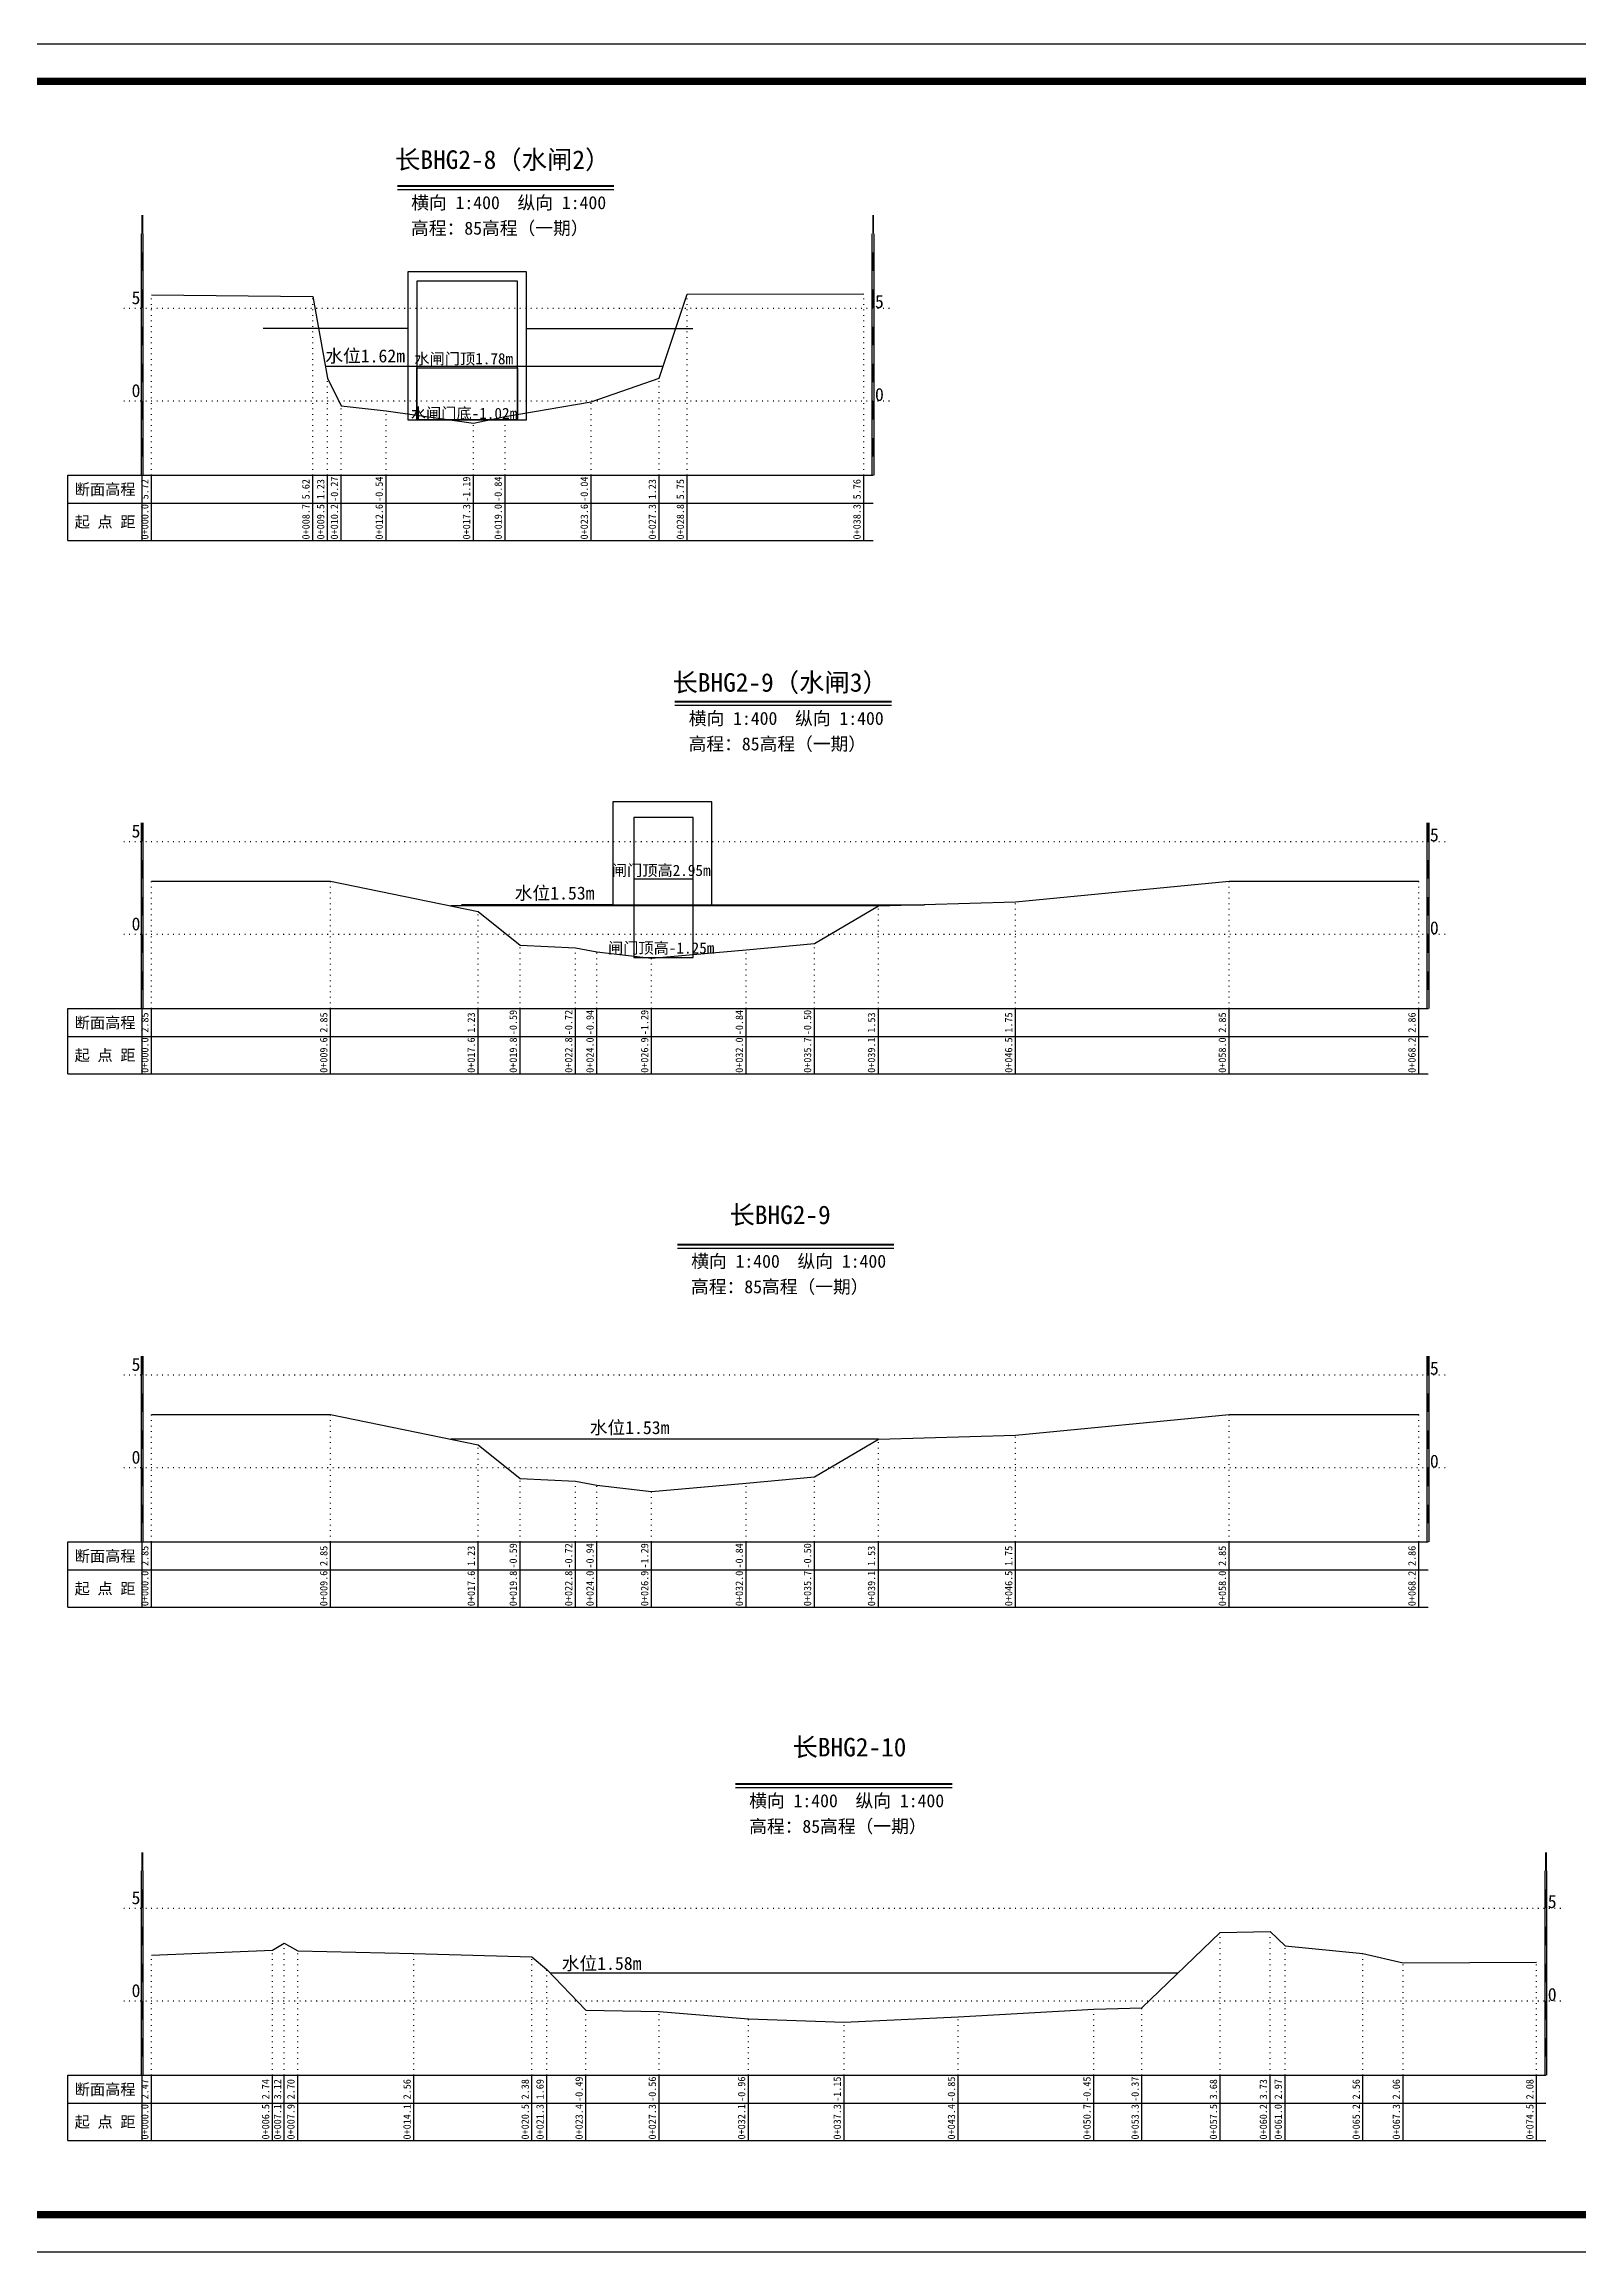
# Model space of a CAD drawing. Header units: millimetres. Extents: x 518104 to 523342, y 3371901 to 3372198.
# Drawn here: x 520564.1 to 520770.5, y 3371900.9 to 3372197.9 of the extents above; entities that cross this region are included whole.
import ezdxf
from ezdxf.enums import TextEntityAlignment as Align

# ---------------------------------------------------------------- set-up
doc = ezdxf.new("R2010")
doc.units = ezdxf.units.MM
doc.header["$LTSCALE"] = 0.4
doc.header["$MEASUREMENT"] = 0
doc.linetypes.add('X4', pattern=[1.6, 0, -1.6])
for name, color, linetype in [('DMX', 1, 'Continuous'), ('zdm1', 5, 'Continuous'), ('ZDMT5', 3, 'Continuous'), ('图框', 7, 'Continuous'), ('断面名称', 5, 'Continuous'), ('比例尺', 3, 'Continuous'), ('水位', 4, 'Continuous'), ('水闸', 7, 'Continuous')]:
    doc.layers.add(name, color=color, linetype=linetype)
doc.styles.add('HDM', font='仿宋_GB2312.ttf')

msp = doc.modelspace()

# ---------------------------------------------------------------- linework, layer by layer
at = {"layer": 'DMX', "linetype": 'Continuous', "flags": 128}
for points in [[(520578.54, 3372164.17), (520600.22, 3372163.92), (520602.19, 3372152.95), (520604.04, 3372149.2), (520604.04, 3372149.2), (520610.07, 3372148.52), (520621.82, 3372146.9), (520621.82, 3372146.9), (520626.07, 3372147.77), (520637.64, 3372149.77), (520637.64, 3372149.77), (520646.79, 3372152.95), (520650.57, 3372164.25), (520674.32, 3372164.27)], [(520578.54, 3372085.25), (520602.62, 3372085.25), (520622.44, 3372081.2), (520628.09, 3372076.65), (520635.54, 3372076.32), (520638.42, 3372075.77), (520645.77, 3372074.9), (520658.49, 3372076.02), (520667.67, 3372076.87), (520667.67, 3372076.87), (520676.27, 3372081.95), (520694.72, 3372082.5), (520723.44, 3372085.25), (520748.94, 3372085.27)], [(520578.54, 3372013.5), (520602.62, 3372013.5), (520622.44, 3372009.45), (520628.09, 3372004.9), (520635.54, 3372004.57), (520638.42, 3372004.02), (520645.77, 3372003.15), (520658.49, 3372004.27), (520667.67, 3372005.12), (520667.67, 3372005.12), (520676.27, 3372010.2), (520694.72, 3372010.75), (520723.44, 3372013.5), (520748.94, 3372013.52)], [(520578.54, 3371940.8), (520594.79, 3371941.47), (520596.39, 3371942.42), (520598.19, 3371941.37), (520613.82, 3371941.02), (520629.69, 3371940.57), (520631.69, 3371938.85), (520636.94, 3371933.4), (520636.94, 3371933.4), (520646.79, 3371933.22), (520658.79, 3371932.22), (520671.67, 3371931.75), (520671.67, 3371931.75), (520687.02, 3371932.5), (520705.24, 3371933.5), (520711.72, 3371933.7), (520711.72, 3371933.7), (520722.24, 3371943.82), (520728.97, 3371943.95), (520730.97, 3371942.05), (520741.44, 3371941.02), (520746.84, 3371939.77), (520764.79, 3371939.82)]]:
    msp.add_lwpolyline(points, dxfattribs=at)
at = {"layer": 'zdm1', "linetype": 'Continuous'}
for p, q in [((520577.17, 3372139.87), (520577.17, 3372172.37)), ((520577.42, 3372139.87), (520577.42, 3372172.37)), ((520675.44, 3372139.87), (520675.44, 3372172.37)), ((520675.69, 3372139.87), (520675.69, 3372172.37)), ((520567.29, 3372139.87), (520578.54, 3372139.87)), ((520567.29, 3372131.12), (520567.29, 3372139.87)), ((520577.29, 3372131.12), (520577.29, 3372139.87)), ((520578.54, 3372139.87), (520675.57, 3372139.87)), ((520567.29, 3372136.12), (520675.57, 3372136.12)), ((520567.29, 3372131.12), (520675.57, 3372131.12)), ((520577.17, 3372068.12), (520577.17, 3372093.12)), ((520577.42, 3372068.12), (520577.42, 3372093.12)), ((520750.07, 3372068.12), (520750.07, 3372093.12)), ((520750.32, 3372068.12), (520750.32, 3372093.12)), ((520567.29, 3372068.12), (520578.54, 3372068.12)), ((520567.29, 3372059.37), (520567.29, 3372068.12)), ((520577.29, 3372059.37), (520577.29, 3372068.12)), ((520578.54, 3372068.12), (520750.19, 3372068.12)), ((520567.29, 3372064.37), (520750.19, 3372064.37)), ((520567.29, 3372059.37), (520750.19, 3372059.37)), ((520577.17, 3371996.37), (520577.17, 3372021.37)), ((520577.42, 3371996.37), (520577.42, 3372021.37)), ((520750.07, 3371996.37), (520750.07, 3372021.37)), ((520750.32, 3371996.37), (520750.32, 3372021.37)), ((520567.29, 3371987.62), (520567.29, 3371996.37)), ((520567.29, 3371996.37), (520578.54, 3371996.37)), ((520577.29, 3371987.62), (520577.29, 3371996.37)), ((520578.54, 3371996.37), (520750.19, 3371996.37)), ((520567.29, 3371992.62), (520750.19, 3371992.62)), ((520567.29, 3371987.62), (520645.47, 3371987.62)), ((520567.29, 3371987.62), (520750.19, 3371987.62)), ((520577.17, 3371924.62), (520577.17, 3371952.12)), ((520577.42, 3371924.62), (520577.42, 3371952.12)), ((520765.92, 3371924.62), (520765.92, 3371952.12)), ((520766.17, 3371924.62), (520766.17, 3371952.12)), ((520567.29, 3371915.87), (520567.29, 3371924.62)), ((520567.29, 3371924.62), (520578.54, 3371924.62)), ((520577.29, 3371915.87), (520577.29, 3371924.62)), ((520578.54, 3371924.62), (520766.04, 3371924.62)), ((520567.29, 3371920.87), (520766.04, 3371920.87)), ((520567.29, 3371915.87), (520650.94, 3371915.87)), ((520567.29, 3371915.87), (520766.04, 3371915.87))]:
    msp.add_line(p, q, dxfattribs=at)
at = {"layer": 'zdm1', "linetype": 'X4'}
for p, q in [((520574.79, 3372162.37), (520678.07, 3372162.37)), ((520574.79, 3372149.87), (520678.07, 3372149.87)), ((520574.79, 3372090.62), (520752.69, 3372090.62)), ((520574.79, 3372078.12), (520752.69, 3372078.12)), ((520574.79, 3372018.87), (520752.69, 3372018.87)), ((520574.79, 3372006.37), (520752.69, 3372006.37)), ((520574.79, 3371947.12), (520768.54, 3371947.12)), ((520574.79, 3371934.62), (520768.54, 3371934.62))]:
    msp.add_line(p, q, dxfattribs=at)
at = {"layer": 'zdm1', "linetype": 'Continuous', "flags": 128}
for points in [[(520577.29, 3372172.37, 0.25, 0.25, 0), (520577.29, 3372174.87, 0.25, 0.25, 0)], [(520675.57, 3372172.37, 0.25, 0.25, 0), (520675.57, 3372174.87, 0.25, 0.25, 0)], [(520577.29, 3372167.37, 0.25, 0.25, 0), (520577.29, 3372169.87, 0.25, 0.25, 0)], [(520675.57, 3372167.37, 0.25, 0.25, 0), (520675.57, 3372169.87, 0.25, 0.25, 0)], [(520577.29, 3372162.37, 0.25, 0.25, 0), (520577.29, 3372164.87, 0.25, 0.25, 0)], [(520675.57, 3372162.37, 0.25, 0.25, 0), (520675.57, 3372164.87, 0.25, 0.25, 0)], [(520577.29, 3372157.37, 0.25, 0.25, 0), (520577.29, 3372159.87, 0.25, 0.25, 0)], [(520675.57, 3372157.37, 0.25, 0.25, 0), (520675.57, 3372159.87, 0.25, 0.25, 0)], [(520577.29, 3372152.37, 0.25, 0.25, 0), (520577.29, 3372154.87, 0.25, 0.25, 0)], [(520675.57, 3372152.37, 0.25, 0.25, 0), (520675.57, 3372154.87, 0.25, 0.25, 0)], [(520577.29, 3372147.37, 0.25, 0.25, 0), (520577.29, 3372149.87, 0.25, 0.25, 0)], [(520675.57, 3372147.37, 0.25, 0.25, 0), (520675.57, 3372149.87, 0.25, 0.25, 0)], [(520577.29, 3372142.37, 0.25, 0.25, 0), (520577.29, 3372144.87, 0.25, 0.25, 0)], [(520675.57, 3372142.37, 0.25, 0.25, 0), (520675.57, 3372144.87, 0.25, 0.25, 0)], [(520577.29, 3372090.62, 0.25, 0.25, 0), (520577.29, 3372093.12, 0.25, 0.25, 0)], [(520750.19, 3372090.62, 0.25, 0.25, 0), (520750.19, 3372093.12, 0.25, 0.25, 0)], [(520577.29, 3372085.62, 0.25, 0.25, 0), (520577.29, 3372088.12, 0.25, 0.25, 0)], [(520750.19, 3372085.62, 0.25, 0.25, 0), (520750.19, 3372088.12, 0.25, 0.25, 0)], [(520577.29, 3372080.62, 0.25, 0.25, 0), (520577.29, 3372083.12, 0.25, 0.25, 0)], [(520750.19, 3372080.62, 0.25, 0.25, 0), (520750.19, 3372083.12, 0.25, 0.25, 0)], [(520577.29, 3372075.62, 0.25, 0.25, 0), (520577.29, 3372078.12, 0.25, 0.25, 0)], [(520750.19, 3372075.62, 0.25, 0.25, 0), (520750.19, 3372078.12, 0.25, 0.25, 0)], [(520577.29, 3372070.62, 0.25, 0.25, 0), (520577.29, 3372073.12, 0.25, 0.25, 0)], [(520750.19, 3372070.62, 0.25, 0.25, 0), (520750.19, 3372073.12, 0.25, 0.25, 0)], [(520577.29, 3372018.87, 0.25, 0.25, 0), (520577.29, 3372021.37, 0.25, 0.25, 0)], [(520750.19, 3372018.87, 0.25, 0.25, 0), (520750.19, 3372021.37, 0.25, 0.25, 0)], [(520577.29, 3372013.87, 0.25, 0.25, 0), (520577.29, 3372016.37, 0.25, 0.25, 0)], [(520750.19, 3372013.87, 0.25, 0.25, 0), (520750.19, 3372016.37, 0.25, 0.25, 0)], [(520577.29, 3372008.87, 0.25, 0.25, 0), (520577.29, 3372011.37, 0.25, 0.25, 0)], [(520750.19, 3372008.87, 0.25, 0.25, 0), (520750.19, 3372011.37, 0.25, 0.25, 0)], [(520577.29, 3372003.87, 0.25, 0.25, 0), (520577.29, 3372006.37, 0.25, 0.25, 0)], [(520750.19, 3372003.87, 0.25, 0.25, 0), (520750.19, 3372006.37, 0.25, 0.25, 0)], [(520577.29, 3371998.87, 0.25, 0.25, 0), (520577.29, 3372001.37, 0.25, 0.25, 0)], [(520750.19, 3371998.87, 0.25, 0.25, 0), (520750.19, 3372001.37, 0.25, 0.25, 0)], [(520577.29, 3371952.12, 0.25, 0.25, 0), (520577.29, 3371954.62, 0.25, 0.25, 0)], [(520766.04, 3371952.12, 0.25, 0.25, 0), (520766.04, 3371954.62, 0.25, 0.25, 0)], [(520577.29, 3371947.12, 0.25, 0.25, 0), (520577.29, 3371949.62, 0.25, 0.25, 0)], [(520766.04, 3371947.12, 0.25, 0.25, 0), (520766.04, 3371949.62, 0.25, 0.25, 0)], [(520577.29, 3371942.12, 0.25, 0.25, 0), (520577.29, 3371944.62, 0.25, 0.25, 0)], [(520766.04, 3371942.12, 0.25, 0.25, 0), (520766.04, 3371944.62, 0.25, 0.25, 0)], [(520577.29, 3371937.12, 0.25, 0.25, 0), (520577.29, 3371939.62, 0.25, 0.25, 0)], [(520766.04, 3371937.12, 0.25, 0.25, 0), (520766.04, 3371939.62, 0.25, 0.25, 0)], [(520577.29, 3371932.12, 0.25, 0.25, 0), (520577.29, 3371934.62, 0.25, 0.25, 0)], [(520766.04, 3371932.12, 0.25, 0.25, 0), (520766.04, 3371934.62, 0.25, 0.25, 0)], [(520577.29, 3371927.12, 0.25, 0.25, 0), (520577.29, 3371929.62, 0.25, 0.25, 0)], [(520766.04, 3371927.12, 0.25, 0.25, 0), (520766.04, 3371929.62, 0.25, 0.25, 0)]]:
    msp.add_lwpolyline(points, format="xyseb", dxfattribs=at)
at = {"layer": 'ZDMT5', "linetype": 'X4'}
for p, q in [((520578.54, 3372139.87), (520578.54, 3372164.17)), ((520600.22, 3372139.87), (520600.22, 3372163.92)), ((520650.57, 3372139.87), (520650.57, 3372164.25)), ((520674.32, 3372139.87), (520674.32, 3372164.27)), ((520602.19, 3372139.87), (520602.19, 3372152.95)), ((520646.79, 3372139.87), (520646.79, 3372152.95)), ((520604.04, 3372139.87), (520604.04, 3372149.2)), ((520604.04, 3372139.87), (520604.04, 3372149.2)), ((520610.07, 3372139.87), (520610.07, 3372148.52)), ((520626.07, 3372139.87), (520626.07, 3372147.77)), ((520637.64, 3372139.87), (520637.64, 3372149.77)), ((520637.64, 3372139.87), (520637.64, 3372149.77)), ((520621.82, 3372139.87), (520621.82, 3372146.9)), ((520621.82, 3372139.87), (520621.82, 3372146.9)), ((520578.54, 3372068.12), (520578.54, 3372085.25)), ((520602.62, 3372068.12), (520602.62, 3372085.25)), ((520723.44, 3372068.12), (520723.44, 3372085.25)), ((520748.94, 3372068.12), (520748.94, 3372085.27)), ((520676.27, 3372068.12), (520676.27, 3372081.95)), ((520694.72, 3372068.12), (520694.72, 3372082.5)), ((520622.44, 3372068.12), (520622.44, 3372081.2)), ((520628.09, 3372068.12), (520628.09, 3372076.65)), ((520635.54, 3372068.12), (520635.54, 3372076.32)), ((520638.42, 3372068.12), (520638.42, 3372075.77)), ((520658.49, 3372068.12), (520658.49, 3372076.02)), ((520667.67, 3372068.12), (520667.67, 3372076.87)), ((520667.67, 3372068.12), (520667.67, 3372076.87)), ((520645.77, 3372068.12), (520645.77, 3372074.9)), ((520578.54, 3371996.37), (520578.54, 3372013.5)), ((520602.62, 3371996.37), (520602.62, 3372013.5)), ((520723.44, 3371996.37), (520723.44, 3372013.5)), ((520748.94, 3371996.37), (520748.94, 3372013.52)), ((520694.72, 3371996.37), (520694.72, 3372010.75)), ((520622.44, 3371996.37), (520622.44, 3372009.45)), ((520676.27, 3371996.37), (520676.27, 3372010.2)), ((520628.09, 3371996.37), (520628.09, 3372004.9)), ((520635.54, 3371996.37), (520635.54, 3372004.57)), ((520667.67, 3371996.37), (520667.67, 3372005.12)), ((520667.67, 3371996.37), (520667.67, 3372005.12)), ((520638.42, 3371996.37), (520638.42, 3372004.02)), ((520645.77, 3371996.37), (520645.77, 3372003.15)), ((520658.49, 3371996.37), (520658.49, 3372004.27)), ((520596.39, 3371924.62), (520596.39, 3371942.42)), ((520722.24, 3371924.62), (520722.24, 3371943.82)), ((520728.97, 3371924.62), (520728.97, 3371943.95)), ((520730.97, 3371924.62), (520730.97, 3371942.05)), ((520578.54, 3371924.62), (520578.54, 3371940.8)), ((520594.79, 3371924.62), (520594.79, 3371941.47)), ((520598.19, 3371924.62), (520598.19, 3371941.37)), ((520613.82, 3371924.62), (520613.82, 3371941.02)), ((520629.69, 3371924.62), (520629.69, 3371940.57)), ((520741.44, 3371924.62), (520741.44, 3371941.02)), ((520746.84, 3371924.62), (520746.84, 3371939.77)), ((520764.79, 3371924.62), (520764.79, 3371939.82)), ((520631.69, 3371924.62), (520631.69, 3371938.85)), ((520636.94, 3371924.62), (520636.94, 3371933.4)), ((520636.94, 3371924.62), (520636.94, 3371933.4)), ((520646.79, 3371924.62), (520646.79, 3371933.22)), ((520705.24, 3371924.62), (520705.24, 3371933.5)), ((520711.72, 3371924.62), (520711.72, 3371933.7)), ((520711.72, 3371924.62), (520711.72, 3371933.7)), ((520658.79, 3371924.62), (520658.79, 3371932.22)), ((520671.67, 3371924.62), (520671.67, 3371931.75)), ((520671.67, 3371924.62), (520671.67, 3371931.75)), ((520687.02, 3371924.62), (520687.02, 3371932.5))]:
    msp.add_line(p, q, dxfattribs=at)
at = {"layer": 'ZDMT5', "linetype": 'Continuous'}
for p, q in [((520578.54, 3372131.12), (520578.54, 3372139.87)), ((520600.22, 3372131.12), (520600.22, 3372139.87)), ((520602.19, 3372131.12), (520602.19, 3372139.87)), ((520604.04, 3372131.12), (520604.04, 3372139.87)), ((520610.07, 3372131.12), (520610.07, 3372139.87)), ((520621.82, 3372131.12), (520621.82, 3372139.87)), ((520626.07, 3372131.12), (520626.07, 3372139.87)), ((520637.64, 3372131.12), (520637.64, 3372139.87)), ((520646.79, 3372131.12), (520646.79, 3372139.87)), ((520650.57, 3372131.12), (520650.57, 3372139.87)), ((520674.32, 3372131.12), (520674.32, 3372139.87)), ((520578.54, 3372059.37), (520578.54, 3372068.12)), ((520602.62, 3372059.37), (520602.62, 3372068.12)), ((520622.44, 3372059.37), (520622.44, 3372068.12)), ((520628.09, 3372059.37), (520628.09, 3372068.12)), ((520635.54, 3372059.37), (520635.54, 3372068.12)), ((520638.42, 3372059.37), (520638.42, 3372068.12)), ((520645.77, 3372059.37), (520645.77, 3372068.12)), ((520658.49, 3372059.37), (520658.49, 3372068.12)), ((520667.67, 3372059.37), (520667.67, 3372068.12)), ((520676.27, 3372059.37), (520676.27, 3372068.12)), ((520694.72, 3372059.37), (520694.72, 3372068.12)), ((520723.44, 3372059.37), (520723.44, 3372068.12)), ((520748.94, 3372059.37), (520748.94, 3372068.12)), ((520578.54, 3371987.62), (520578.54, 3371996.37)), ((520602.62, 3371987.62), (520602.62, 3371996.37)), ((520622.44, 3371987.62), (520622.44, 3371996.37)), ((520628.09, 3371987.62), (520628.09, 3371996.37)), ((520635.54, 3371987.62), (520635.54, 3371996.37)), ((520638.42, 3371987.62), (520638.42, 3371996.37)), ((520645.77, 3371987.62), (520645.77, 3371996.37)), ((520658.49, 3371987.62), (520658.49, 3371996.37)), ((520667.67, 3371987.62), (520667.67, 3371996.37)), ((520676.27, 3371987.62), (520676.27, 3371996.37)), ((520694.72, 3371987.62), (520694.72, 3371996.37)), ((520723.44, 3371987.62), (520723.44, 3371996.37)), ((520748.94, 3371987.62), (520748.94, 3371996.37)), ((520578.54, 3371915.87), (520578.54, 3371924.62)), ((520594.79, 3371915.87), (520594.79, 3371924.62)), ((520596.39, 3371915.87), (520596.39, 3371924.62)), ((520598.19, 3371915.87), (520598.19, 3371924.62)), ((520613.82, 3371915.87), (520613.82, 3371924.62)), ((520629.69, 3371915.87), (520629.69, 3371924.62)), ((520631.69, 3371915.87), (520631.69, 3371924.62)), ((520636.94, 3371915.87), (520636.94, 3371924.62)), ((520646.79, 3371915.87), (520646.79, 3371924.62)), ((520658.79, 3371915.87), (520658.79, 3371924.62)), ((520671.67, 3371915.87), (520671.67, 3371924.62)), ((520687.02, 3371915.87), (520687.02, 3371924.62)), ((520705.24, 3371915.87), (520705.24, 3371924.62)), ((520711.72, 3371915.87), (520711.72, 3371924.62)), ((520722.24, 3371915.87), (520722.24, 3371924.62)), ((520728.97, 3371915.87), (520728.97, 3371924.62)), ((520730.97, 3371915.87), (520730.97, 3371924.62)), ((520741.44, 3371915.87), (520741.44, 3371924.62)), ((520746.84, 3371915.87), (520746.84, 3371924.62)), ((520764.79, 3371915.87), (520764.79, 3371924.62))]:
    msp.add_line(p, q, dxfattribs=at)
at = {"layer": '图框', "flags": 128}
msp.add_lwpolyline([(520512.96, 3371900.87), (520932.96, 3371900.87), (520932.96, 3372197.87), (520512.96, 3372197.87)], close=True, dxfattribs=at)
at = {"layer": '图框', "const_width": 1, "flags": 128}
msp.add_lwpolyline([(520537.96, 3371905.87), (520927.96, 3371905.87), (520927.96, 3372192.87), (520537.96, 3372192.87)], close=True, dxfattribs=at)
at = {"layer": '比例尺', "color": 3, "linetype": 'Continuous', "lineweight": 40}
for p, q in [((520611.6, 3372178.82), (520640.72, 3372178.82)), ((520648.92, 3372109.44), (520678.04, 3372109.44)), ((520649.25, 3372036.41), (520678.37, 3372036.41)), ((520657.05, 3371963.83), (520686.18, 3371963.83))]:
    msp.add_line(p, q, dxfattribs=at)
at = {"layer": '比例尺', "color": 3, "linetype": 'Continuous'}
for p, q in [((520611.6, 3372178.32), (520640.72, 3372178.32)), ((520648.92, 3372108.94), (520678.04, 3372108.94)), ((520649.25, 3372035.91), (520678.37, 3372035.91)), ((520657.05, 3371963.33), (520686.18, 3371963.33))]:
    msp.add_line(p, q, dxfattribs=at)
at = {"layer": '水位', "color": 6, "linetype": 'Continuous', "flags": 128}
for points in [[(520601.9, 3372154.55), (520647.33, 3372154.55)], [(520676.27, 3372081.95), (520618.77, 3372081.95)], [(520676.27, 3372010.2), (520618.77, 3372010.2)], [(520716.54, 3371938.34), (520632.18, 3371938.34)]]:
    msp.add_lwpolyline(points, dxfattribs=at)
at = {"layer": '水闸', "linetype": 'Continuous', "flags": 128}
for points in [[(520628.98, 3372147.32), (520628.98, 3372167.25), (520612.98, 3372167.25), (520612.98, 3372147.32)], [(520614.23, 3372154.32), (520627.73, 3372154.32), (520627.73, 3372147.32), (520614.23, 3372147.32)], [(520651.38, 3372082.09), (520653.88, 3372082.09), (520653.88, 3372095.94), (520640.55, 3372095.94), (520640.55, 3372082.09), (520643.38, 3372082.09)], [(520651.38, 3372075.02), (520651.38, 3372085.52), (520643.38, 3372085.52), (520643.38, 3372075.02)]]:
    msp.add_lwpolyline(points, close=True, dxfattribs=at)
for points in [[(520627.73, 3372147.32), (520627.73, 3372166), (520614.23, 3372166), (520614.23, 3372147.32)], [(520612.98, 3372159.61), (520593.55, 3372159.61)], [(520628.98, 3372159.61), (520651.32, 3372159.61)], [(520651.38, 3372082.09), (520651.38, 3372093.85), (520643.38, 3372093.85), (520643.38, 3372082.09)], [(520640.55, 3372082.09), (520620.21, 3372082.09)], [(520653.88, 3372082.09), (520682.46, 3372082.09)]]:
    msp.add_lwpolyline(points, dxfattribs=at)

# ---------------------------------------------------------------- texts
at = {"layer": 'zdm1', "linetype": 'Continuous', "style": 'HDM'}
for s, p in [('5', (520577.04, 3372162.37)), ('0', (520577.04, 3372149.87)), ('5', (520577.04, 3372090.62)), ('0', (520577.04, 3372078.12)), ('5', (520577.04, 3372018.87)), ('0', (520577.04, 3372006.37)), ('5', (520577.04, 3371947.12)), ('0', (520577.04, 3371934.62))]:
    msp.add_text(s, height=1.75, dxfattribs=at).set_placement(p, align=Align.BOTTOM_RIGHT)
for s, p in [('5', (520675.82, 3372162.37)), ('0', (520675.82, 3372149.87)), ('5', (520750.44, 3372090.62)), ('0', (520750.44, 3372078.12)), ('5', (520750.44, 3372018.87)), ('0', (520750.44, 3372006.37)), ('5', (520766.29, 3371947.12)), ('0', (520766.29, 3371934.62))]:
    msp.add_text(s, height=1.75, dxfattribs=at).set_placement(p)
for s, p in [('断面高程', (520572.29, 3372138)), ('起 点 距', (520572.29, 3372133.62)), ('断面高程', (520572.29, 3372066.25)), ('起 点 距', (520572.29, 3372061.87)), ('断面高程', (520572.29, 3371994.5)), ('起 点 距', (520572.29, 3371990.12)), ('断面高程', (520572.29, 3371922.75)), ('起 点 距', (520572.29, 3371918.37))]:
    msp.add_text(s, height=1.5, dxfattribs=at).set_placement(p, align=Align.MIDDLE)
at = {"layer": 'ZDMT5', "linetype": 'Continuous', "style": 'HDM'}
for s, p in [('5.72', (520578.42, 3372138)), ('5.62', (520600.09, 3372138)), ('1.23', (520602.07, 3372138)), ('-0.27', (520603.92, 3372138)), ('-0.54', (520609.94, 3372138)), ('-1.19', (520621.69, 3372138)), ('-0.84', (520625.94, 3372138)), ('-0.04', (520637.52, 3372138)), ('1.23', (520646.67, 3372138)), ('5.75', (520650.44, 3372138)), ('5.76', (520674.19, 3372138)), ('0+000.0', (520578.42, 3372133.62)), ('0+008.7', (520600.09, 3372133.62)), ('0+009.5', (520602.07, 3372133.62)), ('0+010.2', (520603.92, 3372133.62)), ('0+012.6', (520609.94, 3372133.62)), ('0+017.3', (520621.69, 3372133.62)), ('0+019.0', (520625.94, 3372133.62)), ('0+023.6', (520637.52, 3372133.62)), ('0+027.3', (520646.67, 3372133.62)), ('0+028.8', (520650.44, 3372133.62)), ('0+038.3', (520674.19, 3372133.62)), ('2.85', (520578.42, 3372066.25)), ('2.85', (520602.49, 3372066.25)), ('1.23', (520622.32, 3372066.25)), ('-0.59', (520627.97, 3372066.25)), ('-0.72', (520635.42, 3372066.25)), ('-0.94', (520638.29, 3372066.25)), ('-1.29', (520645.64, 3372066.25)), ('-0.84', (520658.37, 3372066.25)), ('-0.50', (520667.54, 3372066.25)), ('1.53', (520676.14, 3372066.25)), ('1.75', (520694.59, 3372066.25)), ('2.85', (520723.32, 3372066.25)), ('2.86', (520748.82, 3372066.25)), ('0+000.0', (520578.42, 3372061.87)), ('0+009.6', (520602.49, 3372061.87)), ('0+017.6', (520622.32, 3372061.87)), ('0+019.8', (520627.97, 3372061.87)), ('0+022.8', (520635.42, 3372061.87)), ('0+024.0', (520638.29, 3372061.87)), ('0+026.9', (520645.64, 3372061.87)), ('0+032.0', (520658.37, 3372061.87)), ('0+035.7', (520667.54, 3372061.87)), ('0+039.1', (520676.14, 3372061.87)), ('0+046.5', (520694.59, 3372061.87)), ('0+058.0', (520723.32, 3372061.87)), ('0+068.2', (520748.82, 3372061.87)), ('2.85', (520578.42, 3371994.5)), ('2.85', (520602.49, 3371994.5)), ('1.23', (520622.32, 3371994.5)), ('-0.59', (520627.97, 3371994.5)), ('-0.72', (520635.42, 3371994.5)), ('-0.94', (520638.29, 3371994.5)), ('-1.29', (520645.64, 3371994.5)), ('-0.84', (520658.37, 3371994.5)), ('-0.50', (520667.54, 3371994.5)), ('1.53', (520676.14, 3371994.5)), ('1.75', (520694.59, 3371994.5)), ('2.85', (520723.32, 3371994.5)), ('2.86', (520748.82, 3371994.5)), ('0+000.0', (520578.42, 3371990.12)), ('0+009.6', (520602.49, 3371990.12)), ('0+017.6', (520622.32, 3371990.12)), ('0+019.8', (520627.97, 3371990.12)), ('0+022.8', (520635.42, 3371990.12)), ('0+024.0', (520638.29, 3371990.12)), ('0+026.9', (520645.64, 3371990.12)), ('0+032.0', (520658.37, 3371990.12)), ('0+035.7', (520667.54, 3371990.12)), ('0+039.1', (520676.14, 3371990.12)), ('0+046.5', (520694.59, 3371990.12)), ('0+058.0', (520723.32, 3371990.12)), ('0+068.2', (520748.82, 3371990.12)), ('-0.49', (520636.82, 3371922.75)), ('-0.56', (520646.67, 3371922.75)), ('-0.96', (520658.67, 3371922.75)), ('-1.15', (520671.54, 3371922.75)), ('-0.85', (520686.89, 3371922.75)), ('-0.45', (520705.12, 3371922.75)), ('-0.37', (520711.59, 3371922.75)), ('2.47', (520578.42, 3371922.75)), ('2.74', (520594.67, 3371922.75)), ('3.12', (520596.27, 3371922.75)), ('2.70', (520598.07, 3371922.75)), ('2.56', (520613.69, 3371922.75)), ('2.38', (520629.57, 3371922.75)), ('1.69', (520631.57, 3371922.75)), ('3.68', (520722.12, 3371922.75)), ('3.73', (520728.84, 3371922.75)), ('2.97', (520730.84, 3371922.75)), ('2.56', (520741.32, 3371922.75)), ('2.06', (520746.72, 3371922.75)), ('2.08', (520764.67, 3371922.75)), ('0+000.0', (520578.42, 3371918.37)), ('0+006.5', (520594.67, 3371918.37)), ('0+007.1', (520596.27, 3371918.37)), ('0+007.9', (520598.07, 3371918.37)), ('0+014.1', (520613.69, 3371918.37)), ('0+020.5', (520629.57, 3371918.37)), ('0+021.3', (520631.57, 3371918.37)), ('0+023.4', (520636.82, 3371918.37)), ('0+027.3', (520646.67, 3371918.37)), ('0+032.1', (520658.67, 3371918.37)), ('0+037.3', (520671.54, 3371918.37)), ('0+043.4', (520686.89, 3371918.37)), ('0+050.7', (520705.12, 3371918.37)), ('0+053.3', (520711.59, 3371918.37)), ('0+057.5', (520722.12, 3371918.37)), ('0+060.2', (520728.84, 3371918.37)), ('0+061.0', (520730.84, 3371918.37)), ('0+065.2', (520741.32, 3371918.37)), ('0+067.3', (520746.72, 3371918.37)), ('0+074.5', (520764.67, 3371918.37))]:
    msp.add_text(s, height=1, rotation=90, dxfattribs=at).set_placement(p, align=Align.BOTTOM_CENTER)
at = {"layer": '断面名称', "color": 5, "linetype": 'Continuous', "style": 'HDM'}
for s, p in [('长BHG2-8（水闸2）', (520625.76, 3372182.38)), ('长BHG2-9（水闸3）', (520663.07, 3372112.05)), ('长BHG2-9', (520663.06, 3372040.43))]:
    msp.add_text(s, height=2.5, dxfattribs=at).set_placement(p, align=Align.MIDDLE)
msp.add_text('长BHG2-10', height=2.5, dxfattribs=at).set_placement((520664.73, 3371967.52))
at = {"layer": '比例尺', "color": 3, "linetype": 'Continuous', "style": 'HDM'}
for s, p in [('横向 1:400  纵向 1:400', (520639.67, 3372175.15)), ('高程：85高程（一期）', (520637.3, 3372171.72)), ('横向 1:400  纵向 1:400', (520676.99, 3372105.77)), ('高程：85高程（一期）', (520674.62, 3372102.34)), ('横向 1:400  纵向 1:400', (520677.32, 3372032.74)), ('高程：85高程（一期）', (520674.95, 3372029.31)), ('横向 1:400  纵向 1:400', (520685.12, 3371960.16)), ('高程：85高程（一期）', (520682.76, 3371956.72))]:
    msp.add_text(s, height=1.75, dxfattribs=at).set_placement(p, align=Align.BOTTOM_RIGHT)
at = {"layer": '水位', "color": 6, "linetype": 'Continuous', "style": 'HDM'}
for s, p in [('水位1.62m', (520607.26, 3372155.97)), ('水位1.53m', (520632.74, 3372083.71)), ('水位1.53m', (520642.82, 3372011.8)), ('水位1.58m', (520639.06, 3371939.72))]:
    msp.add_text(s, height=1.75, dxfattribs=at).set_placement(p, align=Align.MIDDLE)
at = {"layer": '水闸', "color": 11, "linetype": 'Continuous', "style": 'HDM'}
for s, p in [('水闸门顶1.78m', (520620.52, 3372155.58)), ('水闸门底-1.02m', (520620.55, 3372148.23)), ('闸门顶高2.95m', (520647.07, 3372086.75)), ('闸门顶高-1.25m', (520647.07, 3372076.31))]:
    msp.add_text(s, height=1.5, dxfattribs=at).set_placement(p, align=Align.MIDDLE)

doc.saveas('drawing.dxf')
